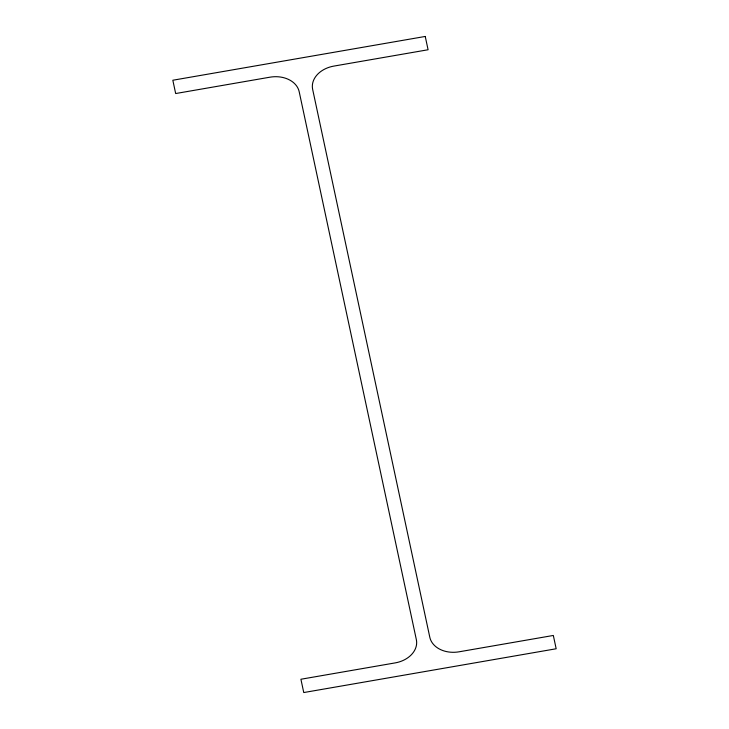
<?xml version="1.0" encoding="UTF-8"?>
<svg xmlns="http://www.w3.org/2000/svg" width="729" height="729" viewBox="0 0 729 729"><rect width="100%" height="100%" fill="white"/><g stroke="black" fill="none" stroke-linecap="round" stroke-linejoin="round"><path stroke-width="1.09" d="M425.244 36.45L172.828 80.236L175.671 93.54L269.93 77.192A25.624 19.309 -6.9 0 1 299.191 91.726L416.341 639.606A25.624 19.309 -6.9 0 1 395.164 662.898L300.913 679.246L303.756 692.55L556.172 648.764L553.329 635.46L459.07 651.808A25.624 19.309 -6.9 0 1 429.809 637.274L312.659 89.394A25.624 19.309 -6.9 0 1 333.836 66.102L428.087 49.754L425.244 36.45"/></g></svg>
